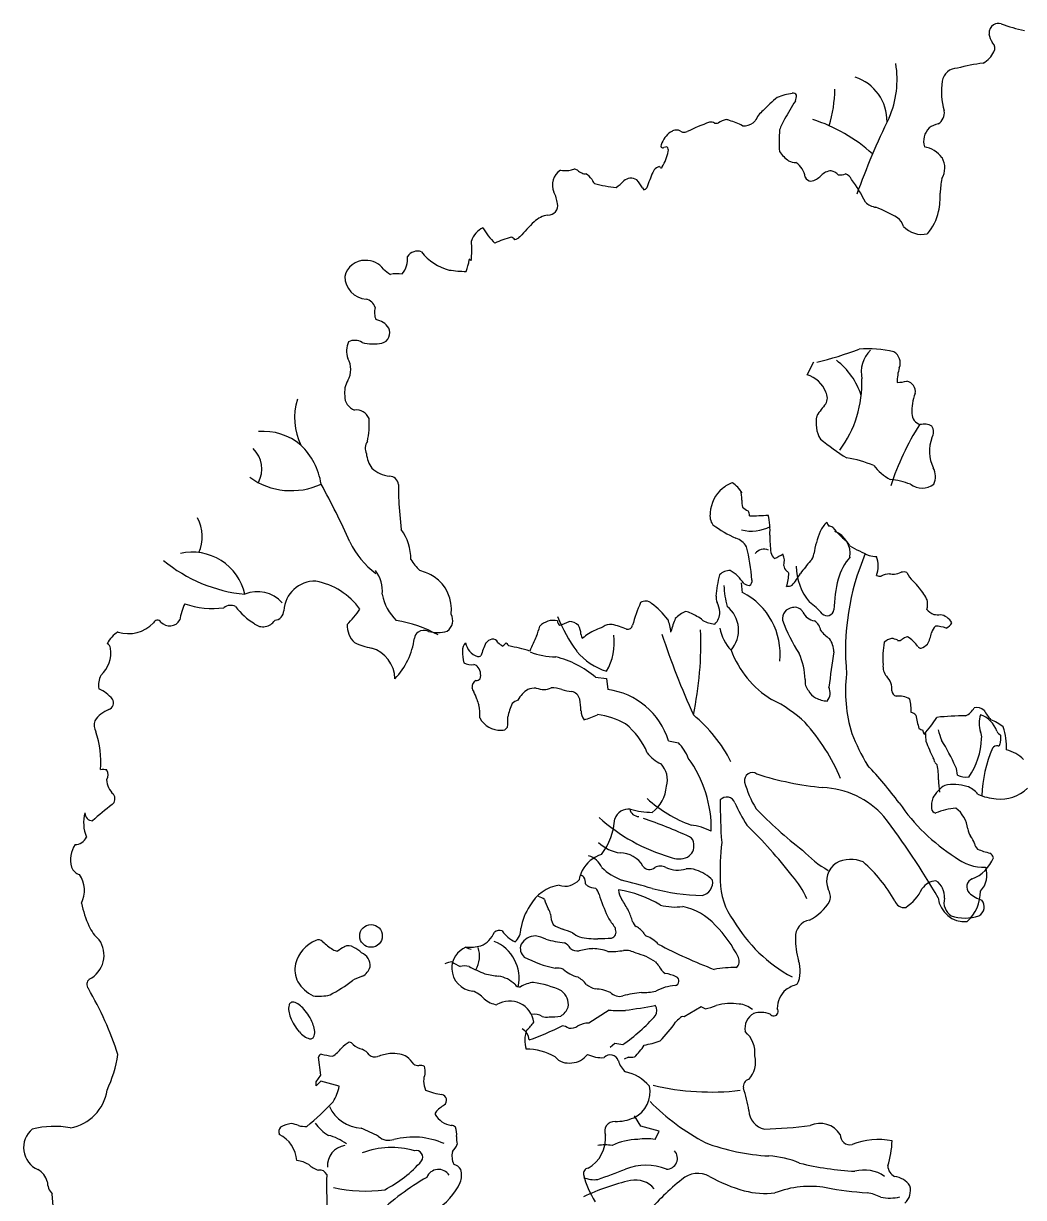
# Model space of a CAD drawing. Header units: millimetres. Extents: x -17017 to 2697, y 1903 to 18260.
# Drawn here: x -16950.7774 to -16950.3759, y 18241.963 to 18242.4341 of the extents above; entities that cross this region are included whole.
import ezdxf

# ---------------------------------------------------------------- set-up
doc = ezdxf.new("R2010")
doc.units = ezdxf.units.MM
doc.layers.add('CAY', color=94, linetype='Continuous')
doc.layers.add('DIENHOA', color=3, linetype='Continuous')

# ---------------------------------------------------------------- blocks, each defined once
blk = doc.blocks.new('Cay73-mb')
at = {"layer": 'DIENHOA'}
for p, q in [((-545.5, 1338.5), (-534.2, 1360.1)), ((-653.4, 974.3), (-655.2, 991)), ((-899.3, 832.9), (-880.8, 831)), ((-880.8, 831), (-879, 812.5)), ((-777.3, 726.5), (-760.8, 723.4)), ((-876.5, 276.6), (-910.4, 254.9)), ((-722.9, 282.1), (-751.3, 265.3)), ((-716.2, 278.6), (-722.9, 282.1)), ((-874.9, 214.5), (-866.8, 221.6)), ((-866.8, 221.6), (-853.8, 219)), ((-1358.4, 168.2), (-1362.4, 198.1)), ((-844.1, 198), (-851.6, 194.8)), ((-1366.4, 156.9), (-1358.4, 168.2)), ((-1358.6, 158), (-1366.4, 150)), ((-1328, 149.3), (-1358.6, 158)), ((-1366.4, 150), (-1366.4, 156.9)), ((-823.7, 82.7), (-833.9, 99.8)), ((-792.8, 74.1), (-823.7, 82.7)), ((-799.7, 60.4), (-792.8, 74.1)), ((-1805.6, -57.6), (-1807.7, -30.5))]:
    blk.add_line(p, q, dxfattribs=at)
blk.add_circle((-1274.7, 400.6), 18.9, dxfattribs=at)
for centre, radius, start, end in [((-224.3, 1909.3), 17.2, 124.2462, 182.6037), ((-225.8, 1908.1), 17.5, 74.1259, 117.8869), ((-132.8, 2164.7), 255.5, 249.7833, 258.8707), ((-213.7, 1911.2), 28, 185.4095, 219.1061), ((-244.5, 1884.6), 12.7, 331.1786, 44.3584), ((-273.6, 1898.1), 44.8, 300.1626, 334.0546), ((-555.1, 1832.3), 160, 336.2838, 9.4639), ((-294.4, 1825.4), 25.5, 89.6582, 171.4207), ((-198.5, 1475.3), 387.7, 97.8081, 104.3099), ((-488.7, 1762.8), 76.8, 358.755, 72.2581), ((-204.1, 1812), 116.8, 171.4933, 196.0571), ((-552, 1690.5), 119.8, 98.8255, 111.2513), ((-569, 1802.2), 6.84, 32.8609, 101.47), ((-588, 1805.4), 24.7, 337.5294, 1.1017), ((-699.3, 1816.1), 200, 342.153, 0), ((-429.8, 1598.5), 262.5, 129.1287, 136.18), ((-147.4, 1524.1), 498.4, 146.9415, 151.0298), ((-584.6, 1740.4), 52.8, 130.8894, 154.9841), ((710.3, 1220.3), 1245.7, 153.9209, 160.2912), ((-336.9, 1776.1), 20.8, 299.6516, 9.8452), ((-762.5, 1723.9), 23.6, 89.1291, 110.7747), ((-762.3, 1739), 8.45, 51.4981, 88.531), ((-593.3, 1433.3), 347.1, 109.4489, 116.1609), ((-707.4, 1741.7), 19, 67.5848, 94.4677), ((-697.7, 1768.8), 9.87, 255.6168, 292.7541), ((-665.8, 1711.4), 55.9, 105.6989, 120.2145), ((-687.8, 1734), 31.9, 66.5177, 77.5333), ((-698.1, 1675.5), 90.7, 60.7472, 75.3021), ((-651.1, 1767.8), 13.3, 258.6896, 281.3104), ((-653.5, 1784.7), 30.4, 279.3725, 313.7596), ((-414.9, 1728.7), 177.6, 173.8451, 185.5643), ((-521, 1726.5), 73.6, 148.0398, 163.2561), ((-618.1, 1506.7), 271.1, 47.8437, 72.4103), ((-319.9, 1728.6), 31, 133.7798, 197.1016), ((-316.4, 1717.3), 41.9, 104.0874, 126.4712), ((-754, 1713.3), 36.6, 117.2626, 159.7518), ((-748.2, 1761.1), 17.9, 240.252, 256.1402), ((-751.6, 1757), 13.2, 266.3473, 293.5077), ((-780.4, 1720.8), 9.54, 146.8678, 190.9946), ((-786.8, 1722.1), 4.31, 226.072, 296.1645), ((-864.4, 1730.4), 88.6, 329.9058, 347.7957), ((-780.3, 1708.9), 10.4, 88.4087, 116.2726), ((-785.4, 1713.6), 7.83, 345.1753, 46.1053), ((-535.5, 1752.2), 69.4, 215.9743, 233.8187), ((-358.4, 1671.9), 48.4, 37.6923, 79.445), ((-564.7, 1718.9), 25.5, 242.5806, 271.1385), ((-585.4, 1662.8), 37.2, 9.3232, 55.3455), ((-349.2, 1684.3), 33.9, 328.0571, 30.6106), ((-941.6, 1655.5), 29.8, 123.5993, 203.0062), ((-948.3, 1750.6), 70.9, 262.0528, 273.6012), ((-954.9, 1731.7), 53.1, 282.0418, 291.1574), ((-935.7, 1671.7), 10.5, 54.379, 90), ((-913.8, 1698.5), 24.1, 229.2506, 249.8434), ((-916.4, 1685.9), 11.6, 240.0308, 272.8414), ((-935.4, 1642.1), 37.8, 37.7105, 58.749), ((-479.5, 1537.4), 352.8, 156.7264, 161.1793), ((-790.4, 1672.4), 13.9, 121.5081, 161.5564), ((-789.1, 1671.3), 15.5, 103.2993, 123.6768), ((-796.4, 1680.5), 7.01, 32.8044, 57.3602), ((-789.9, 1686.2), 2.09, 250.9042, 351.9614), ((-538.4, 1673.6), 11.4, 204.8937, 265.4301), ((-544.3, 1691.7), 29.9, 279.6423, 316.8165), ((-503.5, 1653.6), 25.9, 93.9598, 136.9894), ((-511.1, 1655), 25.1, 45.4493, 76.753), ((-489.3, 1693.6), 21.1, 258.6845, 292.7424), ((-486.1, 1658.9), 16, 22.9279, 72.0224), ((-885.5, 1673.3), 21.6, 202.0779, 223.6054), ((-850, 1832.1), 181, 253.5992, 265.379), ((-897.4, 1700.8), 59.1, 303.6768, 319.9349), ((-839.4, 1646), 21, 96.7125, 127.2901), ((-840, 1649.5), 17.5, 56.3066, 96.1436), ((-953.5, 1565), 158.1, 32.8356, 38.7984), ((-801.5, 1658.8), 20.7, 202.9424, 213.2265), ((-821.4, 1657), 9.92, 284.7365, 323.6682), ((-684.7, 1508.3), 264.8, 26.6571, 36.3256), ((-203, 1642.2), 119.9, 168.3874, 180), ((-1015.4, 1618.9), 52.7, 6.225, 28.2537), ((-470.8, 1640.5), 147.9, 348.6909, 0.6456), ((-978.1, 1620.9), 15.5, 266.7751, 14.0108), ((-426.1, 1649.7), 31.6, 225.8949, 262.0231), ((-528.2, 1373), 264.2, 59.5986, 68.2949), ((-404.5, 1628), 80.5, 318.1624, 348.2082), ((-378.3, 980.1), 875.4, 135.4526, 137.6934), ((-971.9, 1561.4), 44.6, 99.1057, 132.7131), ((-409.3, 1579.5), 26, 15.7567, 55.2913), ((-1072.3, 1551.4), 36.2, 115.0005, 162.3895), ((-977.5, 1649.5), 128.1, 210.6657, 225.1801), ((-354.2, 1613.7), 40.5, 221.9965, 283.6598), ((-1316.2, 1547.7), 209.9, 354.8579, 4.0077), ((-955.8, 1292), 289.3, 106.9761, 112.773), ((-1042.2, 1559.6), 9.2, 30.584, 77.7337), ((-1037.8, 1580.4), 16.4, 282.3406, 317.629), ((-1253.6, 1532), 39.9, 321.1358, 5.9482), ((-1196.6, 1524), 21.2, 72.005, 144.8693), ((-1123.7, 1594.4), 83.3, 217.1202, 255.8743), ((-1220.9, 1548.8), 111.9, 340.41, 350.5932), ((-1113.1, 1525.1), 7, 32.7395, 70.58), ((-1285.5, 1495.7), 33.9, 88.0776, 167.6578), ((-1283.1, 1492.4), 37.3, 37.8093, 91.9087), ((-1202.9, 1567.3), 72.6, 225.7395, 237.0577), ((-1114.9, 1695), 183.7, 260.881, 269.8111), ((-1280, 1503.4), 38.6, 180.5779, 265.4872), ((-1230.3, 1441.7), 65.7, 83.1978, 100.621), ((-1287, 1445.3), 20, 16.3936, 78.6005), ((-1237.3, 1442.6), 31.6, 164.7691, 202.3854), ((-1271.9, 1398.7), 32.4, 33.697, 80.5062), ((-1261.3, 1408.7), 18.1, 285.5889, 25.9443), ((-1278.2, 1378.2), 37.5, 155.4988, 199.2947), ((-1302, 1372.2), 23.9, 58.1845, 115.4575), ((-1270.1, 1464.2), 74.2, 254.9353, 280.6607), ((-674.7, 1950.7), 608.9, 283.8104, 290.7793), ((-443.1, 1210.8), 171.3, 75.6627, 95.1926), ((-402.5, 1342.6), 52.6, 135.1191, 192.0967), ((-410.9, 1358.3), 21.1, 337.1728, 61.1977), ((-1344.2, 1347.4), 35.8, 329.0296, 30.9704), ((-568.5, 1268.2), 118.8, 17.3621, 52.7006), ((-560.4, 1291.1), 49.7, 21.8084, 72.6169), ((-321.4, 1327.7), 73.5, 162.2495, 181.4847), ((-1277.1, 1308.5), 41.9, 150.6628, 186.7116), ((-644, 1325.1), 190.1, 323.6686, 1.9289), ((-394.9, 1383.7), 57.9, 270, 286.2546), ((-383, 1310.2), 18.4, 350.8899, 76.5088), ((-1297, 1266.5), 105.5, 162.9105, 205.5637), ((-1294, 1302.8), 24.7, 178.0601, 250.7146), ((-532, 1299.7), 20.3, 330.9368, 29.0632), ((-286.8, 1276.5), 83.9, 158.4917, 181.9367), ((-1299.1, 1256.9), 22.8, 22.2543, 97.6216), ((-370.2, 1164.1), 191.2, 138.8692, 146.3006), ((-1408.9, 1255.5), 131.3, 347.5065, 4.3757), ((-476.7, 1257.8), 54, 166.7472, 209.9904), ((-350, 1274.6), 20.6, 182.6035, 251.1557), ((-349.9, 1228), 28, 62.5535, 104.0315), ((-1455.1, 1146.2), 97.8, 49.9038, 94.6124), ((22.4, 1013.1), 450.5, 147.5245, 161.9127), ((-353.4, 1243), 19.1, 329.0274, 30.9726), ((-1469.7, 1139.1), 112.8, 8.5322, 46.5813), ((-1264, 1215.3), 20.4, 144.7003, 205.2105), ((-123.8, 1746.9), 652.7, 232.2441, 236.9853), ((-277.5, 1210.9), 63.5, 159.5439, 205.784), ((-1506.1, 1181.1), 48.7, 332.2343, 44.7479), ((-1231.1, 1212.1), 51.7, 186.1247, 215.0035), ((-505.6, 1020.3), 181.1, 66.8087, 81.6995), ((-1238.4, 1220.9), 52, 227.6665, 263.9935), ((-363.5, 1243.5), 90.7, 218.701, 241.7076), ((-365, 1168.1), 33.9, 338.2005, 26.5731), ((-1408, 1263), 118.2, 234.1809, 294.9403), ((-1244.9, 1152.9), 16.3, 8.3292, 86.4671), ((-656.4, 1115.7), 44.6, 108.4312, 133.1606), ((-697.9, 1116.1), 50.1, 29.7623, 56.8052), ((-420.6, 1031.4), 133, 68.9692, 83.8991), ((-2554.4, 497.4), 1365.5, 24.3081, 28.8296), ((-1045.5, 1145.7), 183.5, 177.0267, 185.1887), ((-653.1, 1105.7), 54.4, 128.4219, 177.3601), ((-707.3, 1130.9), 52.6, 357.99, 16.7853), ((-353.2, 1181.4), 32.5, 232.7058, 307.2942), ((-502.5, 1161.7), 726.5, 182.5729, 186.4788), ((-613.2, 1126.5), 41.6, 176.5459, 192.7271), ((-1618.9, 1068), 62.2, 334.6001, 30.061), ((-682.4, 1102.9), 25.6, 167.9859, 216.3291), ((-630.6, 1141.8), 33.7, 226.5893, 246.0422), ((-655.9, 1103), 14.2, 358.2097, 34.8059), ((-660.3, 1780.1), 677.8, 271.568, 274.2133), ((-715.9, 1079.3), 108.3, 355.4047, 13.2292), ((-1286.9, 1032), 78.7, 358.4735, 37.3601), ((-575.6, 1263.8), 217.4, 234.131, 245.7801), ((-638.5, 1145.1), 67.9, 255.774, 297.6452), ((-484.1, 1059.7), 43, 131.2722, 156.9705), ((-502.2, 1093), 10.3, 185.6903, 224.9963), ((-510.3, 1073.2), 12.6, 52.1215, 86.1647), ((-382, 1181.6), 155.6, 219.2417, 230.751), ((-674.3, 1035.4), 31.6, 29.6477, 72.5564), ((-373.7, 1071), 234.3, 180.0939, 187.2905), ((-384.1, 1016.9), 151.7, 156.867, 171.5142), ((-512.8, 1039.5), 39.3, 351.9117, 70.0175), ((-500.8, 1039.6), 29.6, 25.8181, 46.4913), ((-1573.3, 952.2), 89.8, 12.5308, 102.9265), ((-1180.4, 1120.9), 143.4, 205.3534, 233.0577), ((-981.5, 967.4), 344.9, 4.6783, 14.0392), ((-617.6, 1028), 19, 66.0382, 142.0334), ((-588.5, 1045.4), 18.1, 193.0438, 229.976), ((-284.2, 1392.1), 389.1, 240.7744, 246.0896), ((-1459.1, 1227.1), 256.9, 230.7129, 264.0541), ((-1121, 1085.6), 103.5, 212.5411, 225.8361), ((-651.3, 1144), 123.6, 294.484, 302.0292), ((-612.1, 1027.2), 28.5, 344.3857, 23.2441), ((82.3, 514.4), 806.6, 140.4959, 142.4103), ((-551.9, 1040.8), 17.8, 311.6388, 355.237), ((-399.3, 970.1), 98.2, 139.3978, 163.9991), ((-69.5, 877.9), 411.9, 156.8851, 185.5007), ((-427.8, 1095.2), 60.5, 256.514, 268.4924), ((-475.5, 1018.8), 48.7, 340.8686, 19.1314), ((-1309.3, 977.9), 53.6, 353.2891, 38.6068), ((-1218.7, 918.5), 96.3, 59.0195, 74.5558), ((-1206, 946.7), 65.7, 352.833, 55.8913), ((-490.3, 952.3), 208.3, 165.5122, 175.559), ((-673.2, 983.7), 27.9, 91.6362, 132.304), ((-706.3, 956.4), 63.9, 31.1649, 59.6604), ((-573, 1020), 11.6, 182.6155, 233.7522), ((-588.6, 997.4), 15.8, 38.1634, 56.8283), ((-656.5, 1009.3), 80.4, 342.2805, 358.529), ((-648.9, 1056.5), 104.8, 318.2446, 331.4557), ((-469.5, 1019.4), 94.3, 180.3945, 220.1311), ((-424.3, 1018), 16, 251.312, 278.7473), ((-399.3, 948.6), 58.1, 98.3267, 112.8627), ((-400.8, 1039.9), 34.5, 258.5601, 272.2909), ((-405.5, 1050.7), 45.7, 277.5446, 292.112), ((-384, 992.8), 16.2, 70.8187, 105.2309), ((-331.8, 1030.2), 51.9, 205.3296, 224.9963), ((-1368.2, 941.6), 52.2, 88.609, 177.1457), ((-1389.1, 877.7), 118.1, 35.7637, 79.1798), ((-517.9, 994.7), 167.1, 182.862, 195.0806), ((-641.2, 1004.9), 18.5, 235.9298, 267.2079), ((-646.1, 994), 8.6, 298.0117, 10.4397), ((-582.6, 1021), 36.3, 274.2841, 289.0896), ((-250.7, 937), 250.3, 166.1, 178.0158), ((-417.6, 938.1), 74.1, 36.3808, 48.4843), ((-457.4, 900.5), 128.6, 28.3348, 39.3403), ((-1464.2, 922.1), 54, 40.9191, 113.4765), ((-1169, 990.2), 89.1, 192.0619, 224.6372), ((-667.7, 968.3), 30.2, 179.8418, 199.8187), ((-705.1, 872.4), 114.4, 353.6453, 63.1139), ((-1490.6, 911.7), 105.3, 155.1361, 170.6581), ((-1538.4, 1093.1), 145.2, 250.8174, 277.0379), ((-1509.4, 936), 17.2, 61.3898, 130.8411), ((-1406.3, 1023.7), 119.4, 217.4326, 237.894), ((-1437.1, 944.9), 16.8, 275.035, 357.5104), ((-1401, 1016.5), 128.4, 312.1682, 327.0879), ((-546.1, 839.4), 302.2, 156.9325, 164.5439), ((-815.8, 944.4), 15.9, 49.6041, 122.0273), ((-894.4, 839.8), 146.6, 37.8197, 52.6761), ((-724, 888), 60.3, 114.338, 134.0858), ((-762.5, 885.6), 59, 56.4857, 76.6241), ((-715.7, 940.1), 24, 310.8602, 4.6361), ((-737.7, 938.2), 46.1, 4.8429, 25.5328), ((-710.6, 911.7), 50.5, 318.4501, 51.6756), ((-567.7, 930.3), 19.3, 97.4325, 186.482), ((-566.3, 934.1), 15.8, 30.0647, 104.2616), ((-528.5, 953.5), 26.8, 205.5565, 259.827), ((-637.5, 832.2), 158.7, 42.393, 52.8033), ((-512.1, 947.1), 11.3, 223.9992, 352.8761), ((-372.9, 955.6), 28.9, 341.5673, 10.6328), ((-321, 967.3), 32.1, 220.4842, 246.2946), ((-1680.3, 963.8), 57.9, 252.59, 316.4318), ((-1631.7, 920.9), 7.33, 36.8702, 155.81), ((-1611.4, 937.9), 19.2, 221.0735, 331.6067), ((-1455.2, 940.5), 23.2, 230.9576, 327.5874), ((-1262.5, 726.8), 203.1, 60.5282, 81.4732), ((-1160.2, 928), 22.1, 306.082, 28.49), ((-969.9, 896.6), 31.4, 76.8665, 136.3943), ((-697.9, 1043.8), 286.7, 202.3785, 215.7232), ((-956.1, 926.3), 6.76, 172.8854, 245.2257), ((-1004.1, 1064.1), 150.9, 287.4088, 293.7019), ((-941.7, 908.4), 17.6, 38.4548, 95.4958), ((-854.8, 900.1), 81.9, 5.9376, 21.267), ((-574.4, 855.9), 205.9, 158.4958, 164.9843), ((-739.8, 909.5), 27.1, 42.7729, 68.6609), ((-697.1, 967.9), 46, 240.3402, 266.3866), ((-295.5, 1039.1), 311.7, 200.8515, 212.2715), ((-544.7, 908.6), 21.9, 7.5658, 58.2365), ((-327, 979.8), 42.4, 260.5555, 276.171), ((-325.8, 915.1), 22.7, 53.1266, 81.3662), ((-323.6, 936.2), 23.7, 296.5479, 328.4303), ((-324.4, 913.1), 23.6, 27.0669, 58.8289), ((-1673.7, 868.2), 47, 120.6504, 153.5912), ((-1274.6, 920.2), 40.2, 178.363, 226.8874), ((-1186.9, 896), 15.4, 126.816, 172.2316), ((-1186.1, 893.8), 17.6, 63.65, 124.5809), ((-1163.7, 964.4), 56.7, 255.0659, 286.8762), ((-1109.2, 946.9), 120, 337.8518, 346.1588), ((-954.9, 903.5), 31.3, 2.7264, 30.3889), ((-909.3, 906.6), 14.5, 186.2476, 216.2549), ((-553.6, 448.8), 580.3, 128.046, 129.2715), ((-834.1, 770.4), 155.8, 109.7665, 119.6668), ((-875.4, 903.9), 17.4, 77.8, 130.9618), ((-962.9, 890.7), 94.9, 329.8609, 7.5227), ((-886.6, 833.1), 89.1, 63.9413, 80.386), ((-846, 921.8), 8.8, 260.5985, 347.9678), ((574.6, 1359.3), 1436.7, 198.4323, 204.2141), ((-1316.4, 891.2), 593.2, 348.2095, 2.0225), ((-620.2, 927.6), 72.2, 189.9173, 223.2057), ((-473.9, 949), 61.8, 217.4011, 236.2853), ((-408.1, 920.2), 71.5, 333.4178, 349.6866), ((-291.7, 887.1), 50.4, 141.2563, 156.1782), ((-333.7, 858.4), 60.3, 69.9395, 87.4571), ((-1718.9, 881), 8.72, 3.0927, 68.9627), ((-1250.5, 1002.3), 122.8, 245.1537, 258.946), ((-1320.5, 913.5), 119.3, 315.9168, 352.5826), ((-1102.4, 877.6), 19.4, 137.6415, 182.6467), ((-1087.5, 896.1), 29.7, 190.5685, 252.2167), ((-546.8, 663.6), 581.8, 157.0671, 159.3286), ((-1067.8, 878.6), 18.8, 104.5339, 141.8211), ((-1071.4, 887.1), 9.81, 23.6302, 96.4084), ((-1040, 913.9), 32.1, 225.4909, 243.4358), ((-1069.2, 905.6), 25.2, 306.2527, 323.7451), ((-1011.3, 918.2), 46.6, 216.2036, 225.0011), ((-1110.9, 536.9), 354.7, 73.3618, 79.1667), ((-86.6, 473.8), 1006.9, 154.8519, 156.4101), ((-542.3, 873.9), 41.5, 2.0442, 34.8203), ((-269.6, 864.8), 149.4, 169.7179, 184.188), ((-396.4, 868), 31, 105.367, 130.7424), ((-407.8, 868.9), 29.2, 62.1541, 83.6645), ((-391.9, 901.3), 7.02, 250.7233, 318.7427), ((-375.8, 882.7), 17.7, 96.6138, 127.8542), ((-400.1, 858.1), 47.7, 33.3252, 62.1701), ((-354.8, 888), 6.54, 214.8954, 268.5388), ((-380.6, 934.2), 58.6, 295.9254, 308.4274), ((-1761.7, 874.2), 52.1, 313.0379, 7.9894), ((-1288.8, 829.8), 54, 0.6991, 74.1353), ((-1049.8, 875.5), 71.9, 179.0451, 194.6409), ((-1095.2, 874.8), 7.13, 259.1976, 304.991), ((-966.8, 975.3), 108.2, 247.377, 270.4793), ((-1003, 713), 158.5, 49.1465, 76.45), ((-846.7, 948.2), 110.6, 220.5637, 252.048), ((-517.1, 937.2), 166.5, 200.7497, 238.1708), ((-658.3, 826.5), 109.4, 1.4007, 24.9405), ((1430.5, 573.7), 1954.8, 171.1207, 172.8723), ((-1106.6, 879.7), 25.8, 240.256, 278.6664), ((-1102.8, 847.4), 6.78, 36.8716, 90), ((-1112.6, 836.7), 21.3, 342.3223, 44.2759), ((-393.5, 851.2), 25.3, 173.9477, 220.7848), ((-1696.7, 820.1), 33.6, 151.5041, 190.7344), ((-1094.3, 817), 11.6, 115.2003, 185.7203), ((-1101.5, 843.4), 16.1, 277.8054, 304.6941), ((-525.5, 826.1), 23.6, 172.5697, 220.8239), ((-246, 808.5), 235.4, 172.694, 197.1045), ((-437.6, 811.9), 33.9, 357.3555, 42.3361), ((-1757.9, 752.7), 67.3, 40.4821, 65.2251), ((-1091.4, 817.6), 14.6, 186.9115, 217.1187), ((-1152, 780.5), 56.6, 16.4143, 30.0244), ((-979.2, 765), 58.2, 124.8237, 149.0353), ((-1000, 774.4), 40.3, 87.8452, 107.9685), ((-965.5, 963.2), 152.2, 257.4716, 262.5131), ((-987.3, 847.2), 34.9, 273.2704, 292.9967), ((-970.6, 775), 40.2, 68.3797, 94.3159), ((-922.1, 947.2), 139, 255.9643, 262.9581), ((-944, 790.5), 19.4, 17.9054, 75.4661), ((-895.2, 690.2), 123.4, 17.1393, 82.4259), ((-522.3, 819.7), 22.9, 203.1954, 246.7957), ((-528.7, 806.9), 21.6, 320.6101, 25.7065), ((-394.1, 810.4), 9.66, 180.2088, 252.7707), ((-1716.6, 790.2), 11.7, 288.1259, 32.2759), ((-1056.9, 805.7), 41.8, 192.7248, 206.8743), ((-1194.7, 768.7), 102.1, 357.9672, 10.2043), ((-924.9, 738.8), 124.5, 156.1986, 166.9302), ((-1007.8, 748.4), 51.2, 114.6227, 127.3029), ((-1148.3, 764.7), 224.9, 3.0687, 8.1304), ((-691.8, 609.1), 205.8, 46.0337, 65.032), ((-509.1, 839.7), 46.6, 241.5533, 266.5512), ((-392.2, 765.9), 35.6, 58.8597, 97.7786), ((-477, 774), 105.6, 0, 12.2401), ((-1695.2, 732.2), 50, 110.8542, 146.0526), ((-1108.6, 759.7), 62.9, 350.7535, 6.7003), ((-898, 777.2), 25.6, 181.2189, 216.5546), ((-946.2, 868.5), 110.1, 284.4996, 297.0434), ((-909.3, 652), 119.3, 59.7557, 83.66), ((-888.5, 584), 240.8, 26.4846, 50.598), ((-374, 760.7), 13.5, 40.9356, 78.9644), ((-196, 797.6), 170.1, 189.5016, 197.1148), ((-554.4, 912.5), 269.2, 319.4668, 327.011), ((-284.2, 358.2), 410.2, 89.5022, 96.2184), ((-295.5, 798.6), 33.7, 296.2803, 330.4038), ((-262.4, 763.5), 18.9, 48.261, 101.7237), ((-210.6, 756.1), 47.4, 162.4564, 197.5436), ((-269.7, 729.2), 43.5, 18.1815, 71.3019), ((-156.1, 833.1), 108.9, 210.6401, 220.7533), ((-1713.5, 753.7), 24, 164.2912, 208.8728), ((-1058.9, 782.5), 38, 207.2562, 272.8543), ((-1055.2, 754.1), 9.74, 259.1149, 332.3034), ((-923.4, 661.2), 119.6, 22.3804, 51.6535), ((-793.9, 536.1), 330.1, 22.7746, 42.0683), ((-349.3, 760.2), 15.7, 233.5491, 259.2236), ((-270.5, 682.6), 85.6, 51.9738, 68.1001), ((-318.4, 715.7), 106.3, 357.7958, 18.8108), ((-1889.1, 691.2), 162.6, 355.5677, 18.2173), ((-127.8, 876.5), 369.7, 201.8021, 211.0314), ((-379.8, 731.6), 30.6, 11.3182, 25.5774), ((-295.1, 734.3), 52.5, 175.0735, 189.2481), ((-211.6, 773.2), 118.2, 193.8191, 202.5546), ((-670.9, 513.9), 410.3, 24.4412, 31.4345), ((-370, 733.2), 115.9, 324.723, 358.6731), ((-268.8, 734.1), 15.1, 346.5706, 30.7323), ((-204.3, 759.3), 29.3, 214.3128, 233.6697), ((-263.5, 732.5), 42, 344.1827, 4.3975), ((-768.5, 738.6), 54.6, 215.7063, 246.9748), ((-819.3, 667.5), 80.9, 21.9867, 43.7131), ((-44.3, 843.3), 324.6, 201.2003, 206.5309), ((-25, 625.4), 228.9, 157.1009, 177.5834), ((-227.3, 707.9), 10.7, 84.4557, 142.6542), ((-225.4, 720.7), 2.3, 247.1637, 7.9806), ((-225.5, 654.5), 58.6, 44.5871, 76.8696), ((-818.5, 661.5), 39.3, 344.3203, 43.2016), ((-905.9, 579.8), 200.1, 358.776, 36.1244), ((-368.3, 681.5), 37.5, 14.9775, 26.5621), ((-319, 697.7), 14.6, 206.5621, 230.0111), ((-1722.9, 651.8), 27, 76.2206, 98.2129), ((-1731.1, 669.9), 16.7, 331.3893, 28.6107), ((-637.2, 660.5), 13.1, 55.0089, 191.3268), ((-466.9, 1184), 537.9, 252.3884, 264.428), ((-1040.6, 131.3), 814.2, 37.156, 42.9428), ((-409.7, 666), 83.9, 357.0209, 14.1763), ((-327.6, 670), 33.2, 359.0907, 24.2851), ((-279.9, 697.8), 31.8, 242.8452, 278.2278), ((-1680.8, 664.2), 36.2, 183.6661, 227.4201), ((-841.3, 655.5), 60.8, 307.3252, 355.5943), ((-489.6, 700.4), 166, 194.8347, 211.3967), ((-525.3, 503.4), 145.3, 41.8788, 87.5672), ((-279.3, 598.2), 65.1, 123.7662, 149.5143), ((-237.3, 658.7), 88.6, 178.0911, 191.435), ((-300.3, 574.4), 79.3, 73.9593, 100.9666), ((-291.2, 613.1), 39.6, 38.4177, 71.1979), ((-1715.5, 629.9), 12.7, 309.4441, 36.8702), ((-662.3, 797.1), 224.8, 227.9239, 249.8908), ((28.2, 616), 719, 179.0508, 184.7166), ((-679.9, 618.2), 14.5, 20.286, 138.1271), ((-303.9, 618.6), 33.8, 158.117, 188.0161), ((-223.9, 714.3), 84.7, 244.6698, 266.2274), ((-222.1, 694.2), 64.8, 263.4294, 313.7529), ((-1497.2, 333.4), 355.5, 126.2535, 133.1167), ((-843.6, 587.4), 25.3, 84.44, 158.9623), ((-826.3, 616.1), 16.1, 191.8908, 267.6469), ((-802.8, 746.7), 139.5, 254.0548, 269.3511), ((-401.1, 740.3), 289.9, 203.8107, 212.1571), ((-137.5, 1087), 683.9, 223.7689, 232.5513), ((-122, 807.5), 326.7, 214.3812, 237.3835), ((-330, 613.5), 7.43, 177.6069, 266.9331), ((-279.9, 472.1), 143.3, 96.8436, 110.6659), ((-326.5, 574.3), 49.7, 5.8719, 53.5287), ((-1691.7, 589.8), 63.5, 164.9025, 202.1019), ((-1739.5, 606.5), 13.5, 180.6248, 267.1376), ((-690.1, 823), 302.6, 227.815, 253.7991), ((-977.5, 603.5), 110.5, 322.853, 356.3568), ((-1046.2, -87.2), 720.7, 65.0329, 71.6438), ((-1460, -193.1), 1310.4, 30.1146, 37.2673), ((-749.6, 494.3), 92.2, 61.7037, 83.8194), ((-1199.5, 17.3), 793.3, 37.5737, 45.8012), ((-206.2, 598.4), 73.3, 194.9964, 205.142), ((-1730.1, 528.1), 46.9, 147.1829, 195.5185), ((-1768.8, 573.1), 19.6, 267.8781, 338.3644), ((-849.4, 604), 65.2, 226.2783, 262.088), ((-756.1, 551), 21.4, 299.8354, 9.464), ((-747.6, 554.9), 12.6, 358.4977, 63.4392), ((-249.3, 508.8), 441.7, 173.7569, 182.0772), ((-304.5, 540.7), 41.5, 20.2225, 39.7344), ((-249, 557.8), 16.8, 189.3156, 226.0772), ((-872.5, 483.8), 55.6, 107.6832, 151.9272), ((-922.5, 499.5), 37.1, 24.6276, 71.7426), ((-858.4, 495), 44.4, 30.1461, 90), ((-760, 568), 38.5, 247.7547, 292.2453), ((-419.4, 670.5), 184.2, 223.3687, 240.464), ((-248.9, 595), 79.7, 231.8437, 271.2875), ((-293, 555), 63.6, 291.8035, 338.2026), ((-195.3, 714.1), 180.7, 248.7943, 255.6938), ((-247.2, 527.3), 13.8, 17.3523, 58.3421), ((-1756.1, 522.8), 20.5, 200.6071, 253.0664), ((-814.5, 594.6), 108.9, 227.0149, 247.5243), ((-809.1, 524.6), 13.1, 213.6949, 312.8878), ((-790.9, 497.7), 19.7, 61.7037, 118.2963), ((-761.6, 559), 48.3, 245.56, 286.5511), ((-742.6, 484.7), 28.4, 66.5867, 100.6177), ((-750.2, 448.2), 65.4, 44.4864, 73.1843), ((-477.2, 492.5), 35.9, 123.8422, 202.5184), ((-472.4, 476.9), 51.7, 66.3816, 118.7085), ((-621.3, 332.7), 255.9, 29.7015, 48.4802), ((-283.4, 502.4), 38.6, 316.1553, 19.6544), ((-1800.3, 476.6), 46.6, 332.9961, 34.8913), ((-950, 513.7), 29.9, 250.7102, 320.4751), ((-869.6, 483.2), 58.4, 152.7295, 168.6899), ((-925.7, 491.8), 9.89, 44.4896, 90), ((-939.9, 488.1), 23.8, 358.7397, 26.5603), ((-2015.9, -3860.5), 4506.3, 74.4099, 75.0852), ((-725.9, 490.5), 22.6, 282.4422, 8.9743), ((-580.1, 492.8), 110.6, 180, 216.8762), ((-653.5, 421.3), 114.9, 21.0411, 43.9109), ((-327.4, 460.9), 32.1, 94.8638, 144.0932), ((-347.5, 466.5), 31.6, 354.7152, 56.8187), ((-264.5, 482.7), 14.2, 110.476, 224.997), ((-949.8, 418.6), 67.6, 98.5729, 151.2951), ((-902.8, 499.1), 17.6, 220.9085, 236.7079), ((-892.8, 524.5), 44.7, 243.8643, 261.6461), ((-916.6, 463.5), 24.1, 15.8172, 44.2092), ((-826.4, 480.1), 34.5, 183.9308, 212.6576), ((-888.2, 294.8), 185, 58.2634, 81.4708), ((-716.3, 809.8), 341.4, 254.9732, 269.2153), ((-531.5, 465.5), 24.9, 345.9652, 31.9782), ((-417.7, 508.1), 70.2, 301.7042, 336.1923), ((-324.3, 475.7), 68.7, 312.0736, 0), ((-236.8, 514), 55.9, 227.6094, 252.8956), ((-1580.2, 492.6), 182.4, 191.7752, 204.3329), ((-1005.9, 430.5), 37.7, 55.6643, 72.2672), ((-875.9, 495.8), 114, 197.4641, 205.8397), ((-496.8, 601.4), 417.8, 198.3259, 203.6446), ((-1017.7, 351.4), 196.1, 27.7874, 34.1336), ((-766.2, 547.8), 98.8, 255.5323, 277.3164), ((-578.6, 500.7), 82.3, 296.5675, 329.9672), ((-383.4, 464.5), 16.4, 197.8171, 279.3183), ((-281.6, 469.7), 45.2, 186.8207, 274.2363), ((-289.1, 457), 27.7, 166.2198, 235.3207), ((-267.2, 449.6), 17.8, 300.0712, 38.16), ((-934.2, 399.2), 91.1, 145.2902, 171.1229), ((-992.4, 434.9), 17.8, 6.0712, 38.9615), ((-926.3, 439.7), 48.4, 183.4155, 204.6514), ((-759.4, 500.9), 137.6, 209.1758, 217.4659), ((-959.2, 388.5), 127.2, 16.5551, 25.289), ((-772.1, 354.2), 97.3, 41.2092, 79.0479), ((-281.6, 504), 73.6, 251.5632, 288.4368), ((-1686.5, 444.3), 65.6, 204.1558, 229.5632), ((-1053.2, 412.3), 29, 311.645, 1.9745), ((-924.6, 493.2), 86.7, 238.2267, 249.9509), ((-874.7, 410.8), 8.93, 4.9465, 46.3263), ((-820.5, 430), 17.6, 197.4318, 231.5784), ((-847.6, 383.8), 36.3, 34.916, 63.5051), ((-842.4, 274.8), 203, 26.3154, 45.0053), ((-450, 555.3), 253.7, 210.5149, 241.579), ((-536.8, 399.2), 28.3, 100.1574, 183.0125), ((-1766, 368.5), 45, 296.905, 35.0327), ((-1345.3, 339.9), 57.3, 112.3595, 165.5771), ((-1362.6, 383.9), 10.2, 43.0872, 116.5023), ((-1107.6, 423.3), 42.5, 292.8419, 337.1812), ((-1060.4, 398.8), 11.3, 63.9206, 135.0115), ((-1005.4, 445.9), 62.2, 216.4582, 242.79), ((-999.1, 371.8), 28.8, 90.6986, 149.0152), ((-1005.4, 352), 49, 61.904, 83.0476), ((-934.3, 564.5), 176, 254.1689, 264.4933), ((-990.8, 280.4), 136.3, 67.1992, 74.4971), ((-905.1, 448.4), 53.6, 232.1803, 247.1621), ((-899.6, 511.3), 115.4, 256.8107, 272.1863), ((-906, 950), 554, 271.1132, 273.4689), ((-875.5, 407.1), 10.6, 286.8165, 24.4395), ((-811.1, 406.7), 7.1, 197.7136, 244.651), ((-832.1, 352.5), 51, 42.3331, 69.4393), ((-433, 395.5), 132.1, 179.0464, 195.9438), ((-1290.3, 459.1), 94.2, 226.4698, 239.2613), ((-1326.7, 396.1), 21.4, 236.7809, 258.9951), ((-1298.3, 337.3), 49.7, 114.9656, 130.7525), ((-1312.3, 370.8), 13.6, 50.0941, 121.2194), ((-1335.6, 320.6), 68.7, 49.0246, 62.1047), ((-1100.9, 346.2), 38.8, 112.8139, 181.3966), ((-1110.2, 459.6), 77.9, 265.7619, 284.1816), ((-1105.5, 396.5), 17.8, 234.4514, 264.4213), ((-1137.3, 367), 44.1, 328.7273, 18.7517), ((-1094.1, 329.5), 67, 348.1315, 67.9075), ((-1006.4, 379.8), 18.7, 158.4969, 230.1509), ((-959.8, 370.4), 20.8, 27.1114, 65.5579), ((-930, 392.2), 16.7, 227.605, 280.9803), ((-898.1, 267.4), 112.1, 92.9539, 104.8745), ((-903.8, 312.6), 66.8, 67.7758, 90), ((-876.6, 512.4), 138, 269.1816, 280.1403), ((-850.4, 338.2), 38.4, 60.7598, 92.8171), ((-403.1, 1129.1), 839, 242.2038, 249.2124), ((-1358.9, 344.1), 43.1, 166.3956, 207.9637), ((-1299.1, 350.9), 23.1, 355.237, 68.5567), ((-1138.3, 330.2), 27.1, 92.1209, 118.0136), ((-1084, 439), 98.6, 235.9416, 244.985), ((-932.1, 526.2), 182.5, 241.769, 259.1113), ((-854.1, 277.5), 96.9, 55.47, 76.6086), ((-760.3, 385.1), 47.8, 215.54, 226.2936), ((-673.6, 358.3), 14.6, 312.9103, 26.0757), ((-607.8, 341.9), 50.8, 334.1814, 19.9479), ((-1303.4, 358.5), 29, 299.8701, 340.6996), ((-1101.5, 346.5), 38.1, 181.897, 264.6085), ((-1118.3, 318.9), 31.6, 76.3741, 103.6259), ((-955.5, 654), 341.7, 242.9572, 247.8662), ((-1050.6, 460.8), 127.8, 254.7489, 265.2368), ((-965.2, 310), 37, 71.5665, 92.159), ((-913.1, 391.1), 61.2, 228.7009, 254.8283), ((-767.9, 360.9), 27.4, 202.0696, 236.7365), ((-790.9, 276.3), 62.1, 64.7603, 82.6146), ((-670.1, 192.3), 155.5, 87.5971, 101.4052), ((-1738.9, 319.8), 10.9, 127.7608, 220.2257), ((-1342.1, 358.1), 64.7, 211.9609, 243.0594), ((-1453.1, 515.6), 240.1, 297.2342, 307.9492), ((-1269.3, 265.6), 70.6, 106.1836, 120.8189), ((-1068.8, 284.5), 49.4, 45.6185, 81.2553), ((-1026.9, 323.8), 8.29, 208.3525, 285.2539), ((-997.4, 270), 53.3, 96.0719, 120.795), ((-1031, 143.8), 181.4, 65.6488, 81.1576), ((-950.4, 293.2), 44.3, 36.3292, 61.3038), ((-882.8, 366.1), 56.5, 235.7169, 252.5542), ((-761.8, 242), 75.8, 93.3662, 119.1516), ((-767.8, 325.4), 7.9, 281.4522, 64.7242), ((-537.9, 243.9), 79.7, 107.6704, 123.0267), ((-2232.8, 29.1), 562.3, 17.9325, 30.2932), ((-1362.5, 388.3), 88.4, 264.1925, 282.5982), ((-1120.1, 265), 46.1, 41.6221, 70.9765), ((-1058.5, 327.2), 41.8, 229.2955, 262.2317), ((-973.8, 285.7), 29.2, 351.7399, 52.8347), ((-902.9, 241.5), 70.7, 66.3724, 87.4911), ((-859.4, 320.1), 20.4, 222.3289, 286.1121), ((-806.1, 118.8), 187.9, 95.042, 104.6879), ((-822, 427.2), 121.3, 269.7084, 281.0693), ((-553.6, 279.3), 41.8, 131.3955, 180), ((-1387, 279.1), 25.5, 166.4961, 188.9776), ((-1363.9, 282.7), 48.9, 188.9776, 201.7186), ((-1405.4, 283.5), 6.59, 121.4333, 166.4961), ((-1405.4, 283.5), 6.59, 76.3705, 121.4333), ((-1409.8, 265.1), 25.5, 53.889, 76.3705), ((-1423.7, 246.2), 48.9, 41.148, 53.889), ((-1450.1, 223.1), 84, 31.4333, 41.148), ((-1042.8, 251.3), 40.6, 7.6638, 121.626), ((-973.2, 292.7), 30.4, 300.9616, 338.4054), ((-860.5, 455.5), 179.6, 264.8919, 273.5289), ((-944.5, 1020.3), 749.8, 277.2934, 281.1501), ((-813.6, 275.6), 16.8, 331.392, 32.9297), ((-744.3, 401.3), 125.8, 282.9083, 291.8039), ((-672.7, 192), 95.7, 81.8689, 105.0685), ((-660.9, 251.8), 35, 47.1174, 87.21), ((-601.4, 274.5), 7.6, 214.9892, 38.7565), ((-1331.3, 295.7), 84, 201.7186, 211.4333), ((-1450.1, 223.1), 84, 21.7186, 31.4333), ((-1039.9, 279), 43.5, 305.8486, 329.1535), ((-1001.4, 246.8), 23.1, 56.3428, 102.0938), ((-981.5, 286), 21.2, 250.4663, 282.6367), ((-973.4, 354.7), 89.5, 267.7544, 280.2267), ((-1042.2, 487.9), 328.3, 305.0143, 317.8388), ((-944.1, 377.4), 215.6, 315.0766, 325.9014), ((-722.7, 216.6), 58.6, 127.5714, 136.9818), ((-753.7, 260.3), 5.47, 64.6516, 150.652), ((-621.6, 246.5), 28, 118.2827, 191.6882), ((-622.9, 227.4), 45.4, 70.3336, 105.4237), ((-1331.3, 295.7), 84, 211.4333, 221.148), ((-1357.7, 272.6), 48.9, 221.148, 233.889), ((-1417.5, 236.1), 48.9, 8.9776, 21.7186), ((-1394.3, 239.7), 25.5, 346.4961, 8.9776), ((-1033.7, 225.1), 23.5, 4.5743, 60.1915), ((-965.6, 225.9), 52, 159.9292, 196.254), ((-1140, 607.7), 402.2, 288.8189, 297.3479), ((-958.1, 224.9), 25.7, 56.7347, 83.5336), ((-941.4, 266.4), 20.2, 262.5389, 307.6919), ((-909.5, 210), 45, 91.2627, 115.9167), ((-680.8, 204.6), 48.1, 354.8061, 48.7925), ((-1371.5, 253.7), 25.5, 233.889, 256.3705), ((-1376, 235.3), 6.59, 256.3705, 301.4333), ((-1376, 235.3), 6.59, 301.4333, 346.4961), ((-1272, 157.4), 76.5, 120.6606, 133.0589), ((-1312.8, 213.2), 10.1, 35.9287, 79.6989), ((-1282.1, 244.4), 33.8, 228.3769, 257.807), ((-913.7, 281.3), 114.8, 313.6728, 326.5373), ((-851.9, 397.8), 182.9, 280.7146, 289.325), ((-1931.9, 241.3), 237.4, 335.5008, 350.5297), ((-1357.4, 198.1), 4.96, 92.7733, 180), ((-1327.1, 320.7), 121.5, 255.4162, 264.2401), ((-1357.6, 235.6), 40.2, 297.1266, 326.2306), ((-1304.5, 180.9), 34, 38.1259, 63.4434), ((-1268.2, 212.8), 14.4, 228.7258, 288.6625), ((-1219.2, 69.1), 137.3, 100.1799, 108.832), ((-1239.6, 150.2), 54.2, 76.2586, 94.0841), ((-1228.7, 177), 25.9, 57.4091, 85.7337), ((-1270.7, 134.5), 85.3, 37.6433, 48.9751), ((-1013.8, 120.4), 91, 59.0261, 91.0996), ((-944.2, 218.6), 30.4, 221.6701, 280.1287), ((-939.8, 221.3), 32.6, 271.5895, 325.3156), ((-887.8, 257.9), 60.7, 245.493, 272.7274), ((-874.6, 187.8), 14, 16.9211, 137.4604), ((-844.2, 344), 146, 270.0042, 273.8145), ((-675, 190), 43.3, 317.5668, 13.6733), ((-1195, 199.6), 15.4, 237.8138, 271.9488), ((-1192.4, 166.4), 17.9, 67.6741, 96.6225), ((-1206.9, 174.5), 23, 347.9138, 21.6123), ((-824.9, 202.3), 37.7, 196.0372, 229.7523), ((-1145.7, 155.5), 41.3, 159.8661, 176.2486), ((-1142.2, 159.9), 44.8, 182.2023, 202.3242), ((-864.5, 102.6), 72.6, 40.5899, 77.9189), ((-640.1, 148.9), 12.3, 103.9165, 190.6186), ((-1790.4, 154.2), 75.4, 279.9385, 351.296), ((-1390.8, 159.3), 63.6, 325.913, 351.0146), ((-1138.4, 257.2), 122.9, 248.4565, 261.7345), ((-855.3, 139.5), 47.1, 295.1767, 12.6506), ((-706.1, 558.4), 418.6, 256.6018, 276.666), ((-865, 75), 224.6, 8.7452, 18.5946), ((-1640.1, 399.9), 409.3, 309.0822, 317.5497), ((-1122.3, 67.5), 58.7, 120.5508, 138.894), ((-1158.4, 125.4), 10.5, 16.1211, 77.2409), ((-1158.8, 126.4), 10.6, 309.0333, 10.4064), ((-532, 400), 390.7, 225.003, 241.945), ((-1287.4, 142.1), 62.8, 205.2034, 266.5732), ((-1161.9, 103), 5.53, 145.7877, 189.1578), ((-1134.6, 121.7), 38.2, 210.8187, 260.9246), ((-610.1, 110), 33, 181.5611, 258.4066), ((-1804.3, -71.7), 154, 79.956, 103.7999), ((-1416.8, 73.3), 11.9, 139.9475, 201.1263), ((-1402.8, 41.3), 46, 96.5579, 120.3091), ((-1413.8, 42.6), 44.8, 66.2476, 82.5692), ((-1382.9, 141.1), 58.9, 257.3485, 270.7588), ((-1307.7, 131.2), 74.4, 215.5483, 239.0389), ((-1415.6, -222.9), 326.9, 61.9804, 67.622), ((-1142.4, 68.6), 15.5, 53.782, 83.2102), ((-1172.2, 68.8), 40.8, 355.2454, 17.6105), ((-868, 74.3), 16.1, 84.7273, 204.2191), ((-866.6, 169.3), 78.9, 270, 293.3879), ((-646.9, 932.9), 855.7, 272.023, 277.1258), ((-524.1, 47.4), 40, 32.0026, 114.5955), ((-1815.7, 46.9), 40, 129.1711, 246.5946), ((-1451.9, 21.3), 53.4, 4.1708, 63.3853), ((-1364.7, -11), 80.6, 52.7178, 76.5499), ((-1244.9, 84.8), 25.7, 228.0158, 289.3667), ((-1204.4, -65), 129.5, 66.3684, 104.2988), ((-1097.9, 62), 33.8, 174.2079, 195.817), ((-939.9, 62.7), 57.4, 299.2291, 4.9955), ((-828.1, -36.9), 97.4, 90.4261, 116.5626), ((-814.2, -12.4), 74.2, 78.6912, 101.3088), ((-473.6, 68), 16.5, 177.9181, 281.526), ((-426.2, -57.1), 117.5, 78.8884, 112.0484), ((-1312.9, 16), 34.8, 99.2855, 182.7266), ((-1240.6, -91.8), 138.9, 73.9108, 110.5802), ((-1199.3, 30.9), 11.1, 325.302, 104.6877), ((-1104.3, 33), 35.1, 167.6366, 203.5994), ((-1164.4, 66.4), 36.6, 314.9178, 338.0813), ((-883.6, -1.8), 53.3, 77.0067, 102.9933), ((-781, 29.3), 18.6, 270.6439, 41.4267), ((-594.4, 369.8), 337.1, 248.8972, 267.4211), ((-542.4, 60.5), 138.8, 341.4756, 359.0817), ((-1401.5, -16.9), 42.1, 57.5485, 86.0727), ((-1346.3, 161.8), 208, 297.0482, 318.696), ((-619.1, -123.8), 157.1, 67.2025, 86.5321), ((-438.8, 507.6), 501, 256.2198, 266.928), ((-1850.2, -20.6), 36, 17.7441, 58.8344), ((-1351.2, 47.8), 40.2, 226.3993, 253.7689), ((-1360.3, -3.1), 12.5, 23.4606, 99.7893), ((-572.1, -15.4), 776.9, 178.7256, 184.3157), ((-1161.8, -10.9), 21.3, 32.738, 157.6498), ((-1141.5, 0.1), 19.5, 30.8638, 74.847), ((-1158.4, 0.4), 35, 340.1692, 16.0748), ((-910.5, 3.6), 9.12, 98.7321, 191.3055), ((-782.9, 33.5), 140.1, 193.0504, 213.3301), ((-1204.3, 898.3), 955.8, 288.843, 291.7993), ((-815.1, -71.5), 89.1, 67.3823, 112.6177), ((-728.2, -37.7), 41.3, 62.0807, 130.5983), ((-450, -50.1), 59.6, 55.1836, 105.2536), ((-390, 17.1), 20.7, 182.0668, 243.4379), ((-1784.8, -9.3), 31.2, 180.7236, 222.878), ((-967.5, -373.9), 428.4, 119.979, 133.755), ((-1229.2, 38.6), 115.2, 302.5839, 334.2517), ((-900.9, 41.8), 48.5, 247.402, 276.3395), ((-759.9, -367.6), 368.5, 102.6791, 115.6752), ((-832.5, -47.9), 40.6, 39.9575, 101.6882), ((-461.3, -367.4), 465.6, 129.1421, 139.1416), ((-581.8, 224.7), 259.2, 240.6448, 254.5992), ((-540.5, -184), 166.1, 80.6964, 110.7236), ((-402.5, -35.5), 34.2, 32.5775, 84.5701), ((-401.7, -24.7), 29, 312.1339, 15.2344), ((-1285.2, 212.5), 238.3, 257.3487, 278.0705), ((-616.4, 102.2), 131.9, 254.933, 277.4396), ((-405.4, 567.6), 597.5, 259.5636, 266.1879), ((-458.4, -108.5), 81, 63.4834, 80.5387), ((-407.6, 38.3), 75.8, 258.8387, 283.1878)]:
    blk.add_arc(centre, radius, start, end, dxfattribs=at)

msp = doc.modelspace()

# ---------------------------------------------------------------- block references
at = {"layer": 'CAY', "xscale": 0.0002401321913174146, "yscale": 0.0002401321913174146, "zscale": 0.0002401321913174146}
msp.add_blockref('Cay73-mb', (-16950.33182, 18241.97173), dxfattribs=at)

doc.saveas('drawing.dxf')
